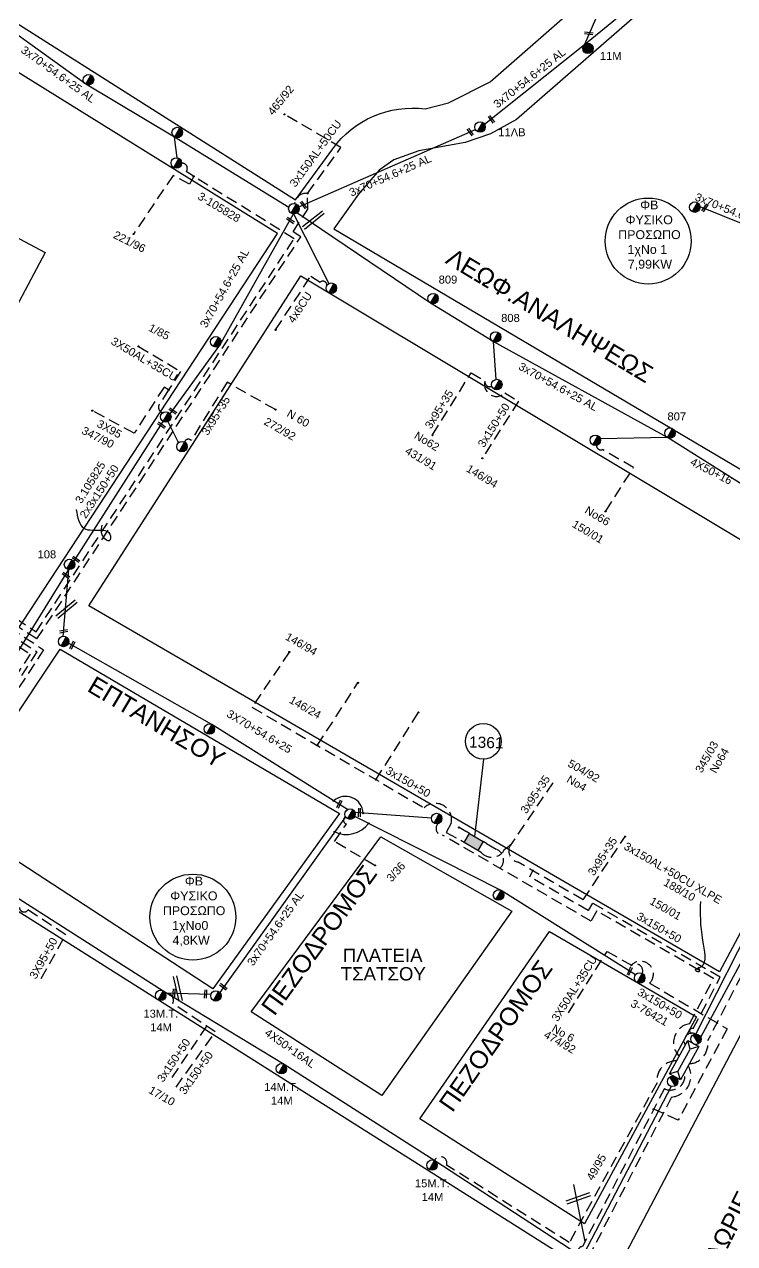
# Model space of a CAD drawing. Header units: millimetres. Extents: x 1138 to 9186, y 1584 to 2927.
# Drawn here: x 7900.8 to 8060.6, y 2060.8 to 2335 of the extents above; entities that cross this region are included whole.
import ezdxf
from ezdxf.enums import TextEntityAlignment as Align

# ---------------------------------------------------------------- set-up
doc = ezdxf.new("R2010")
doc.units = ezdxf.units.MM
doc.linetypes.add('DASHED', pattern=[19.05, 12.7, -6.35])
for name, color, linetype, lineweight in [('3x150+50', 7, 'Continuous', 30), ('3x150+70', 7, 'Continuous', 30), ('3x150AL+50CU', 7, 'Continuous', 30), ('3x70+54.6+25 AL', 7, 'SYN_LINE', 30), ('3X95', 7, 'Continuous', 30), ('3x95+35', 7, 'Continuous', 30), ('3X95+50', 7, 'Continuous', 30), ('4x50+16AL', 7, 'Continuous', 30), ('4x6CU', 7, 'Continuous', 30), ('Υπόβαθρο ΔΕΗ', 7, 'Continuous', 30)]:
    doc.layers.add(name, color=color, linetype=linetype, lineweight=lineweight)
for name, color, linetype in [('3X50AL+35CU', 7, 'Continuous'), ('Link Box 4 Διευθύνσεων', 7, 'Continuous'), ('TEXT ΚΑΛΩΔΙΩΝ', 7, 'Continuous'), ('Άγνωστα', 7, 'Continuous'), ('ΑΓΝΩΣΤΟ ΕΝΑΕΡΙΟ ΚΑΛΩΔΙΟ', 7, 'Continuous'), ('ΑΓΝΩΣΤΟ ΥΠΟΓΕΙΟ ΚΑΛΩΔΙΟ', 7, 'DASHED'), ('Γυμνά εναέρια ΧΤ και ΦΟΠ (3Φ)   4x50+16AL', 7, 'Continuous'), ('Μηχανική τομή', 7, 'Continuous'), ('Στύλος Ξύλινος', 7, 'Continuous'), ('Στύλος Ξύλινος @ 1', 7, 'Continuous'), ('Στύλος ΦΜ', 7, 'Continuous'), ('Στύλος ΦΜ @ 1', 7, 'Continuous'), ('Συνδέσεις', 7, 'Continuous'), ('Τομή', 7, 'Continuous'), ('Υποσταθμός εναέριος 2 στύλων', 7, 'Continuous'), ('Υποσταθμός πόλεως', 7, 'Continuous')]:
    doc.layers.add(name, color=color, linetype=linetype)
doc.styles.add('arial', font='arial.ttf')
doc.styles.get("Standard").update_dxf_attribs({"font": 'arial.ttf'})
doc.linetypes.add('SYN_LINE', pattern='A,0.5,-0.0001,["/\\/\\/\\/",Standard,S=0.1,R=0,X=0,Y=-0.05],-0.25', length=0.7501)

# ---------------------------------------------------------------- blocks, each defined once
blk = doc.blocks.new('ΥΠΑΡΧΩΝ ΤΣΙΜΕΝΤΕΝΙΟΣ ΣΤΥΛΟΣ')
at = {"layer": 'Στύλος ΦΜ'}
blk.add_hatch(color=7, dxfattribs=at).paths.add_polyline_path([(-1.29, -2.28, 0.574793), (2.62, 0, 0.268822), (1.3, 2.27)])
at = {"layer": 'Στύλος ΦΜ', "color": 7}
blk.add_line((-1.29, -2.28), (1.3, 2.27), dxfattribs=at)
blk.add_circle((0, 0), 2.62, dxfattribs=at)
at = {"layer": 'Στύλος ΦΜ', "flags": 4}
for tag, p in [('ΤΥΠΟΣ', (-4.91, 3.03)), ('ΑΡΙΘΜΟΣ', (-4.68, 8.05))]:
    blk.add_attdef(tag, p, '', height=4, dxfattribs=at)
blk = doc.blocks.new('ΥΠΑΡΧΩΝ ΞΥΛΙΝΟΣ ΣΤΥΛΟΣ')
at = {"layer": 'Στύλος Ξύλινος'}
h = blk.add_hatch(color=7, dxfattribs=at)
h.paths.add_polyline_path([(-2.62, 0, 0.270008), (-1.29, -2.28), (1.3, 2.27, 0.576266)])
h.paths.add_polyline_path([(-1.29, -2.28, 0.574793), (2.62, 0, 0.268822), (1.3, 2.27)])
at = {"layer": 'Στύλος Ξύλινος', "color": 7}
blk.add_line((-1.29, -2.28), (1.3, 2.27), dxfattribs=at)
blk.add_circle((0, 0), 2.62, dxfattribs=at)
at = {"layer": 'Στύλος Ξύλινος', "flags": 4}
for tag, p in [('ΑΡΙΘΜΟΣ', (-4.91, 8.6)), ('ΤΥΠΟΣ', (-4.85, 3.39))]:
    blk.add_attdef(tag, p, '', height=4, dxfattribs=at)
blk = doc.blocks.new('ΥΠΟΣΤΑΘΜΟΣ ΕΝΑΕΡΙΟΣ ΕΠΙ 2 ΣΤΥΛΩΝ')
at = {"layer": 'Υποσταθμός εναέριος 2 στύλων', "linetype": 'Continuous'}
for points in [[(-11.97, -2.11, 0.574793), (-8.45, -0.07, 0.268822), (-9.64, 1.98)], [(9.68, -2.15, 0.574793), (13.19, -0.1, 0.268822), (12.01, 1.95)]]:
    blk.add_hatch(color=256, dxfattribs=at).paths.add_polyline_path(points)
for p, q in [((-11.97, -2.11), (-9.64, 1.98)), ((9.68, -2.15), (12.01, 1.95))]:
    blk.add_line(p, q, dxfattribs=at)
for centre in [(-10.81, -0.07), (10.84, -0.1)]:
    blk.add_circle(centre, 2.36, dxfattribs=at)
at = {"layer": 'Υποσταθμός πόλεως', "linetype": 'Continuous', "ltscale": 40}
blk.add_lwpolyline([(-8.57, 2.82), (8.57, 2.82), (8.57, -2.82), (-8.57, -2.82)], close=True, dxfattribs=at)
for points in [[(-5.75, 0), (-8.57, 2.82)], [(-8.57, -2.82), (-5.75, 0)], [(-5.75, 0), (5.75, 0)], [(5.75, 0), (8.57, 2.82)], [(8.57, -2.82), (5.75, 0)]]:
    blk.add_lwpolyline(points, dxfattribs=at)
at = {"layer": 'Υποσταθμός εναέριος 2 στύλων', "ltscale": 40, "flags": 1}
for tag, p in [('ΜΕΤΑΣΧΗΜΑΤΙΣΜΟΣ', (14.09, 2.51)), ('ΙΣΧΥΣ', (14.07, -0.28)), ('ΑΡΙΘΜΟΣ', (14.19, -3))]:
    blk.add_attdef(tag, p, '', height=1.8, dxfattribs=at)
blk = doc.blocks.new('LINK BOX 4 ΑΝΑΧΩΡΗΣΕΩΝ')
at = {"layer": 'Link Box 4 Διευθύνσεων', "ltscale": 40}
blk.add_hatch(color=256, dxfattribs=at).paths.add_polyline_path([(-3.54, 0), (-3.54, -4.67), (3.54, -4.67), (3.54, 0)])
for p, q in [((-3.54, 0), (-5.33, 0)), ((5.33, 0), (3.54, 0)), ((-3.54, -4.67), (-5.33, -4.67)), ((5.33, -4.67), (3.54, -4.67))]:
    blk.add_line(p, q, dxfattribs=at)
blk.add_lwpolyline([(-3.54, -4.67), (-3.54, 0), (3.54, 0), (3.54, -4.67)], close=True, dxfattribs=at)
blk = doc.blocks.new('ΜΗΧΑΝΙΚΗ ΤΟΜΗ')
at = {"layer": 'Μηχανική τομή', "ltscale": 40}
for p, q in [((-1.9, 0.8), (5.7, 0.8)), ((-1.9, -0.8), (5.7, -0.8))]:
    blk.add_line(p, q, dxfattribs=at)
blk = doc.blocks.new('_ΣΥΝΔΕΣΗ')
at = {"layer": 'Συνδέσεις', "linetype": 'SYN_LINE', "ltscale": 40}
blk.add_hatch(color=256, dxfattribs=at).paths.add_polyline_path([(0.5, 0, 1), (-0.5, 0, 1)])
at = {"layer": 'Συνδέσεις'}
blk.add_circle((0, 0), 0.5, dxfattribs=at)
blk = doc.blocks.new('ΤΟΜΗ')
at = {"layer": 'Τομή', "ltscale": 40}
for p, q in [((-5.7, 0), (17.1, 0)), ((-5.7, -2.8), (17.1, -2.8))]:
    blk.add_line(p, q, dxfattribs=at)

msp = doc.modelspace()

# ---------------------------------------------------------------- linework, layer by layer
at = {"lineweight": -3, "ltscale": 0.2}
for centre in [(8041.14, 2286.31), (7938.72, 2134.22)]:
    msp.add_circle(centre, 9.67, dxfattribs=at)
at = {"layer": '3x150+50', "color": 6, "linetype": 'DASHED', "lineweight": -3, "ltscale": 0.2}
for points in [[(7895.79, 2203.46), (7903.49, 2198.41), (7961.51, 2286.84), (7937.19, 2301.92, 0.702854), (7936.19, 2303.8)], [(7934.95, 2095.96), (7943.77, 2108.39), (7934.21, 2114.81, 0.585023), (7932.54, 2117.12, -51.742826)], [(8047.54, 2101.86, 0.465423), (8043.14, 2096.94), (8023.39, 2061.02), (7995.78, 2078.42, 0.970078), (7993.12, 2079.46, 15.337266)]]:
    msp.add_lwpolyline(points, format="xyb", dxfattribs=at)
for points in [[(7938.92, 2300.85), (7937.94, 2299.08), (7934.29, 2301.05), (7925.37, 2287.86)], [(7941.82, 2109.7), (7933.47, 2097.43)]]:
    msp.add_lwpolyline(points, dxfattribs=at)
at = {"layer": '3x150+50', "color": 27, "linetype": 'DASHED', "lineweight": -3, "ltscale": 0.2}
for points in [[(8004.43, 2254.81, 0.777391), (8008.93, 2252.14), (8011.95, 2250.26), (8003.91, 2237.55)], [(7893.76, 2200.38), (7903.65, 2193.89), (7878.62, 2155.73), (7873.5, 2158.75), (7871.13, 2155.85), (7848.95, 2170.99, 0.685106), (7846.41, 2171.44, 49.505858)], [(7960.42, 2193.85), (7952.02, 2181.44), (7990.73, 2158.81, -0.735924), (7996.85, 2155.33), (7995.72, 2153.24), (7998.99, 2151.44)], [(8050.73, 2108.09, -0.929728), (8051.29, 2109.14), (8057.35, 2120.67), (8028.61, 2137.35), (8027.64, 2135.68), (8014.55, 2143.28), (8015.2, 2144.68)], [(8051.84, 2107.92, 0.753094), (8049.49, 2105.41, 1.301079)]]:
    msp.add_lwpolyline(points, format="xyb", dxfattribs=at)
at = {"layer": '3x150+50', "color": 2, "linetype": 'DASHED', "lineweight": -3, "ltscale": 0.2}
for points in [[(7893.08, 2199.34), (7902.14, 2193.4), (7879.09, 2158.28), (7810.31, 2201.52, -1.362594), (7812.67, 2206.97), (7831.94, 2237.09, -0.729693), (7833.48, 2240.37)], [(8048.13, 2102.93, -0.614164), (8050.42, 2110.23), (8055.86, 2120.41), (8029.61, 2135.61), (8028.29, 2133.33), (7994.87, 2152.68, -0.692687), (7993.94, 2155.28)], [(8004.77, 2150.78), (8007.09, 2149.44, -0.549614), (8007.77, 2145.2, -1.280064)]]:
    msp.add_lwpolyline(points, format="xyb", dxfattribs=at)
at = {"layer": '3x150+50', "color": 85, "linetype": 'DASHED', "lineweight": -3, "ltscale": 0.2}
msp.add_lwpolyline([(7894.43, 2201.4), (7905.16, 2194.36), (7878.93, 2154.38), (7873.73, 2157.45), (7871.38, 2154.61, 0.516534), (7871.91, 2152.66)], format="xyb", dxfattribs=at)
at = {"layer": '3x150+50', "color": 27, "linetype": 'DASHED', "lineweight": -3, "ltscale": 0.2}
for points in [[(7966.72, 2172.85), (7975.86, 2186.9)], [(7979.91, 2165.13), (7989.48, 2180.27)], [(8000.16, 2153.46), (7998.59, 2154.37)]]:
    msp.add_lwpolyline(points, dxfattribs=at)
at = {"layer": '3x150+50', "color": 1, "linetype": 'DASHED', "lineweight": -3, "ltscale": 0.2}
msp.add_lwpolyline([(8037.37, 2123.42, -1.004647), (8041.47, 2119.36), (8058.89, 2109.08), (8047.89, 2088.54), (8042.39, 2090.98)], format="xyb", dxfattribs=at)
at = {"layer": '3x150+70', "color": 30, "linetype": 'DASHED', "lineweight": -3, "ltscale": 0.2}
msp.add_lwpolyline([(8089.66, 2177.22, -1.121486), (8090.06, 2175.28), (8054.52, 2106.39, -0.443953), (8050.41, 2101.24, 12.681329)], format="xyb", dxfattribs=at)
at = {"layer": '3x150+70', "color": 85, "linetype": 'DASHED', "lineweight": -3, "ltscale": 0.2}
msp.add_lwpolyline([(8050.16, 2100.78, -0.544925), (8046.4, 2093.74), (8028.35, 2058.95, -0.186386), (8026.29, 2054.31), (7992.54, 1999.02, 1.083001), (7989.11, 1996.89)], format="xyb", dxfattribs=at)
at = {"layer": '3x150AL+50CU', "color": 5, "linetype": 'DASHED', "lineweight": -3, "ltscale": 0.2}
msp.add_lwpolyline([(7895.11, 2202.43), (7903.65, 2196.83), (7962.99, 2287.26), (7961.27, 2288.41), (7964.6, 2293.47), (7964.5, 2297.03), (7972.04, 2307.37), (7959.32, 2314.81)], dxfattribs=at)
msp.add_lwpolyline([(7964.5, 2297.03, 0.404743), (7961.62, 2294.75, -1.331184)], format="xyb", dxfattribs=at)
at = {"layer": '3X50AL+35CU', "color": 1, "linetype": 'DASHED', "lineweight": -3, "ltscale": 0.2}
for points in [[(7926.48, 2262.62), (7935.97, 2256.98), (7933.28, 2252.81), (7931.18, 2249.56, 0.536766), (7931.98, 2247.73, 4.426069)], [(8023.21, 2112.71), (8031.89, 2126.5), (8037.37, 2123.42, -0.73264), (8039.82, 2121.54, -49.929251)]]:
    msp.add_lwpolyline(points, format="xyb", dxfattribs=at)
at = {"layer": '3x70+54.6+25 AL', "color": 5, "linetype": 'SYN_LINE', "lineweight": -3, "ltscale": 15}
for points in [[(8026.88, 2330.58), (8040.69, 2362.47)], [(8004.31, 2312.61), (8026.82, 2330.53), (8059.24, 2357.06)], [(7962.53, 2294.04), (8002.28, 2311.42)]]:
    msp.add_lwpolyline(points, dxfattribs=at)
at = {"layer": '3x70+54.6+25 AL', "color": 6, "linetype": 'SYN_LINE', "lineweight": -3, "ltscale": 15}
msp.add_lwpolyline([(7960.3, 2293.87), (7934.63, 2309.69), (7914.66, 2321.57), (7896.93, 2334.34)], dxfattribs=at)
at = {"layer": '3x70+54.6+25 AL', "color": 6, "linetype": 'SYN_LINE', "lineweight": -3, "ltscale": 6}
msp.add_lwpolyline([(7935.19, 2305.03), (7934.63, 2309.69)], dxfattribs=at)
at = {"layer": '3x70+54.6+25 AL', "color": 62, "linetype": 'SYN_LINE', "lineweight": -3, "ltscale": 15}
msp.add_lwpolyline([(8067.9, 2287.91), (8052.8, 2294.04)], dxfattribs=at)
at = {"layer": '3x70+54.6+25 AL', "color": 1, "linetype": 'SYN_LINE', "lineweight": -3, "ltscale": 15}
for points in [[(7933.59, 2247.42), (7944.81, 2262.92), (7961.36, 2292.42)], [(7911.96, 2214.21), (7932.04, 2245.72)], [(7873.49, 2153.05), (7893.82, 2184.97), (7910.84, 2212.4)], [(7973.06, 2156.8), (7944.79, 2117.27)], [(8038.3, 2121.24), (8008.08, 2140.21), (7975.15, 2156.88)]]:
    msp.add_lwpolyline(points, dxfattribs=at)
at = {"layer": '3x70+54.6+25 AL', "color": 7, "linetype": 'SYN_LINE', "lineweight": -3, "ltscale": 15}
msp.add_lwpolyline([(7961.36, 2292.42), (7969.31, 2276.73)], dxfattribs=at)
at = {"layer": '3x70+54.6+25 AL', "color": 27, "linetype": 'SYN_LINE', "lineweight": -3, "ltscale": 15}
for points in [[(8103.78, 2207.73), (8074.04, 2224.14), (8045.46, 2242.09), (8006.24, 2263.7), (7992.18, 2272.34), (7962.15, 2292.64)], [(8045.46, 2242.09), (8030.39, 2241.83)], [(8051.84, 2107.92), (8066.05, 2135.76)]]:
    msp.add_lwpolyline(points, dxfattribs=at)
at = {"layer": '3x70+54.6+25 AL', "color": 27, "linetype": 'SYN_LINE', "lineweight": -3, "ltscale": 10}
msp.add_lwpolyline([(8006.26, 2263.69), (8006.9, 2255.19)], dxfattribs=at)
at = {"layer": '3x70+54.6+25 AL', "color": 1, "linetype": 'SYN_LINE', "lineweight": -3, "ltscale": 7}
msp.add_lwpolyline([(7933.13, 2245.68), (7935.49, 2240.92)], dxfattribs=at)
at = {"layer": '3x70+54.6+25 AL', "color": 2, "linetype": 'SYN_LINE', "lineweight": -3, "ltscale": 15}
for points in [[(7909.52, 2197.4), (7910.84, 2212.4)], [(7973.52, 2158.41), (7943.03, 2177.54), (7910.75, 2195.83)], [(7992.39, 2156.48), (7975.21, 2157.73)]]:
    msp.add_lwpolyline(points, dxfattribs=at)
at = {"layer": '3x70+54.6+25 AL', "color": 133, "linetype": 'SYN_LINE', "lineweight": -3, "ltscale": 15}
msp.add_lwpolyline([(8052.97, 2107.2), (8068.13, 2135.3), (8090.07, 2177.75), (8104.81, 2205.93)], dxfattribs=at)
at = {"layer": '3x70+54.6+25 AL', "color": 1, "linetype": 'SYN_LINE', "lineweight": -3, "ltscale": 10}
msp.add_lwpolyline([(7942.79, 2116.81), (7932.54, 2117.12)], dxfattribs=at)
at = {"layer": '3X95', "color": 1, "linetype": 'DASHED', "lineweight": -3, "ltscale": 0.2}
msp.add_lwpolyline([(7933.28, 2252.81), (7932.26, 2253.44), (7925.52, 2243.08), (7916.11, 2248.16)], dxfattribs=at)
at = {"layer": '3x95+35', "color": 27, "linetype": 'DASHED', "lineweight": -3, "ltscale": 0.2}
for points in [[(7992.62, 2242.7), (8001.33, 2256.67), (8004.43, 2254.81, 0.614914), (8005.97, 2253.66, -56.05178)], [(8019.69, 2164.46), (8010.08, 2150.34, 0.501031), (8011.9, 2146.59, 0.651331)], [(8010.08, 2150.34), (8008.71, 2149.25, -0.513972), (8003.6, 2148.76, -10.580552)]]:
    msp.add_lwpolyline(points, format="xyb", dxfattribs=at)
at = {"layer": '3x95+35', "color": 1, "linetype": 'DASHED', "lineweight": -3, "ltscale": 0.2}
msp.add_lwpolyline([(7957.3, 2248.38), (7946.42, 2254.53), (7938.31, 2241.44, 0.622743), (7936.88, 2241.08, -2.756856)], format="xyb", dxfattribs=at)
at = {"layer": '3x95+35', "color": 27, "linetype": 'DASHED', "lineweight": -3, "ltscale": 0.2}
for points in [[(8026.53, 2138.1), (8035.95, 2152.33)], [(8026.53, 2138.1), (8011.9, 2146.59)]]:
    msp.add_lwpolyline(points, dxfattribs=at)
at = {"layer": '3X95+50', "color": 6, "linetype": 'DASHED', "lineweight": -3, "ltscale": 0.2}
msp.add_lwpolyline([(7904.61, 2120.41), (7910.13, 2130.24), (7901.63, 2135.83, -0.712621), (7899.71, 2136.35, 100.937389)], format="xyb", dxfattribs=at)
at = {"layer": '4x50+16AL', "color": 6, "linetype": 'Continuous', "lineweight": -3, "ltscale": 0.2}
msp.add_lwpolyline([(7874.05, 2152.3), (7899.62, 2138.34), (7932.06, 2117.63), (7959.23, 2101.13), (7993.12, 2079.46), (8025.3, 2058.45)], dxfattribs=at)
at = {"layer": '4x6CU', "color": 7, "linetype": 'DASHED', "lineweight": -3, "ltscale": 0.2}
msp.add_lwpolyline([(7957.34, 2266.34), (7965.23, 2278.39), (7967.36, 2277.04, -0.649158), (7968.9, 2276.36, 26.979548)], format="xyb", dxfattribs=at)
at = {"layer": 'ΑΓΝΩΣΤΟ ΕΝΑΕΡΙΟ ΚΑΛΩΔΙΟ', "color": 5, "linetype": 'Continuous', "lineweight": -3, "ltscale": 0.2}
msp.add_lwpolyline([(8046.32, 2096.13), (8026.56, 2058.29)], dxfattribs=at)
at = {"layer": 'ΑΓΝΩΣΤΟ ΥΠΟΓΕΙΟ ΚΑΛΩΔΙΟ', "color": 27, "linetype": 'DASHED', "lineweight": -3, "ltscale": 0.2}
msp.add_lwpolyline([(8031.59, 2225.55), (8037.86, 2235.35), (8030.86, 2239.39, -0.544171), (8029.53, 2240.34, -2.676423)], format="xyb", dxfattribs=at)
at = {"layer": 'ΑΓΝΩΣΤΟ ΥΠΟΓΕΙΟ ΚΑΛΩΔΙΟ', "color": 1, "linetype": 'DASHED', "lineweight": -3, "ltscale": 0.2}
for points in [[(7979.69, 2145.85), (7970.56, 2151.22), (7973.25, 2155.16, -0.649919), (7973.06, 2156.8, 22.672977)], [(8049.33, 2099.27, -0.631967), (8044.8, 2095.63), (8026.35, 2060.09, 0.782654), (8025.85, 2058.56, 94.740113)]]:
    msp.add_lwpolyline(points, format="xyb", dxfattribs=at)
at = {"layer": 'Υπόβαθρο ΔΕΗ', "lineweight": -3}
msp.add_lwpolyline([(7957.59, 2431.24), (7943.63, 2405.92), (7897.5, 2336.38), (7961.84, 2295.58), (7970.19, 2307.08, -0.274348), (7990.97, 2316.04, 0.36255)], format="xyb", dxfattribs=at)
for points in [[(7990.97, 2316.04), (7996.22, 2317.39), (8005.59, 2322.1), (8032.61, 2345.83), (8039.84, 2364.21), (7957.59, 2431.24)], [(8056.55, 2352.92), (8011.53, 2313.64), (8005.7, 2310.4), (7999.94, 2308.48), (7989.52, 2306.57), (7983.91, 2304.6), (7980.64, 2302.27), (7975.96, 2296.86), (7970.44, 2289.09), (8102.45, 2211.01), (8127.79, 2255.98), (8062.07, 2289.1)], [(7963, 2278.49), (8097.69, 2197.72), (8057.21, 2121.9), (7915.31, 2204.26), (7963, 2278.49)], [(8113.99, 2114), (8136.5, 2158.79), (8098.52, 2177.39), (8036.21, 2058.77), (8056.3, 2048.1), (8075.94, 2083.12)], [(8002.13, 2152.32), (8004.18, 2169.77)], [(7938.26, 1914.05), (7975.59, 1976.89), (8023.28, 2057.18), (7879.81, 2147.87), (7849.51, 2064.91), (7949.51, 2001.31), (7944.13, 1993.8), (7875.95, 2037.92), (7865.66, 2044.58), (7846.81, 2057.35), (7818.88, 1982.43), (7914.24, 1914.05)], [(8026.98, 2061.21), (8024.41, 2074.09)]]:
    msp.add_lwpolyline(points, dxfattribs=at)
for points in [[(7875.61, 2162.83), (7957.74, 2288), (7893.32, 2327.96), (7811.37, 2203.22), (7843.36, 2183.11), (7898.63, 2287.38), (7905.49, 2283.74), (7849.85, 2179.02)], [(7908.85, 2194.46), (7971.72, 2157.52), (7943.25, 2118.08), (7883.76, 2156.85)], [(7951.84, 2112.92), (7980.99, 2152.28), (8010.46, 2135.56), (7981.21, 2094.06)], [(7989.75, 2088.81), (8018.96, 2130.98), (8052.02, 2111.79), (8026.82, 2065.18)]]:
    msp.add_lwpolyline(points, close=True, dxfattribs=at)
msp.add_circle((8004.07, 2173.77), 4, dxfattribs=at)
for centre, radius, start, end in [((7973.06, 2157.43), 3.96, 2.3726, 132.1063), ((7973.27, 2159.07), 6.26, 245.0235, 323.0142)]:
    msp.add_arc(centre, radius, start, end, dxfattribs=at)
for points in [[(7912.47, 2225.94), (7914.22, 2221.68), (7918.46, 2221.23), (7920.07, 2220.39), (7919.89, 2218.87), (7918.65, 2219.69), (7918.17, 2220.79), (7918.33, 2222.4)], [(8052.41, 2123.01), (8052.53, 2121.91), (8051.77, 2122.25), (8052.46, 2122.79), (8053.12, 2123.12), (8053.45, 2128.99), (8052.95, 2137.73)]]:
    msp.add_spline(points, degree=3, dxfattribs=at)

# ---------------------------------------------------------------- block references
at = {"layer": 'Link Box 4 Διευθύνσεων', "lineweight": -3, "xscale": 0.5, "yscale": 0.5, "zscale": 0.5, "rotation": 329.8713118535535}
msp.add_blockref('LINK BOX 4 ΑΝΑΧΩΡΗΣΕΩΝ', (8002.47, 2152.12), dxfattribs=at)
at = {"layer": 'Μηχανική τομή', "lineweight": -3}
for p, xscale, yscale, zscale, rotation in [((8027.3, 2333.14), 0.2499999999999998, 0.2499999999999998, 0.2499999999999998, 352.3260421696968), ((8005.56, 2314.07), 0.2499999999999999, 0.2499999999999999, 0.2499999999999999, 305.7383391334064), ((8000.81, 2311.22), 0.2499999999999999, 0.2499999999999999, 0.2499999999999999, 305.7383391334064), ((7963.29, 2294.81), 0.2499999999999999, 0.2499999999999999, 0.2499999999999999, 305.7383391334064), ((8053.68, 2293.38), 0.2499999999999999, 0.2499999999999999, 0.2499999999999999, 54.38633714151349), ((7960.3, 2291.25), 0.2499999999999999, 0.2499999999999999, 0.2499999999999999, 325.4240233767811), ((7933.82, 2248.38), 0.2499999999999999, 0.2499999999999999, 0.2499999999999999, 325.4240233767811), ((7931.26, 2245.17), 0.2499999999999999, 0.2499999999999999, 0.2499999999999999, 325.4240233767811), ((7912.05, 2215.02), 0.2499999999999999, 0.2499999999999999, 0.2499999999999999, 325.4240233767811), ((7909.8, 2211.4), 0.2499999999999999, 0.2499999999999999, 0.2499999999999999, 325.4240233767811), ((7909.2, 2198.48), 0.2499999999999999, 0.2499999999999999, 0.2499999999999999, 11.25238841245213), ((7911.46, 2194.98), 0.2499999999999999, 0.2499999999999999, 0.2499999999999999, 65.68131416609452), ((7971.51, 2159.21), 0.2499999999999999, 0.2499999999999999, 0.2499999999999999, 65.68131416609452), ((7976.22, 2157.28), 0.2499999999999999, 0.2499999999999999, 0.2499999999999999, 88.09582547483252), ((8036.84, 2121.69), 0.2499999999999999, 0.2499999999999999, 0.2499999999999999, 65.68131416609452), ((7934.47, 2116.67), 0.2499999999999998, 0.2499999999999998, 0.2499999999999998, 87.09207153055705), ((7941.6, 2116.45), 0.2499999999999998, 0.2499999999999998, 0.2499999999999998, 87.09207153055705), ((7945.95, 2118.22), 0.2499999999999999, 0.2499999999999999, 0.2499999999999999, 142.5242867439134)]:
    msp.add_blockref('ΜΗΧΑΝΙΚΗ ΤΟΜΗ', p, dxfattribs=dict(at, xscale=xscale, yscale=yscale, zscale=zscale, rotation=rotation))
at = {"layer": 'Στύλος Ξύλινος @ 1', "lineweight": -3, "ltscale": 40}
ref = msp.add_blockref('ΥΠΑΡΧΩΝ ΞΥΛΙΝΟΣ ΣΤΥΛΟΣ', (8027.59, 2329.65), dxfattribs=dict(at, xscale=0.4499999999998181, yscale=0.4499999999998181, zscale=0.4499999999998181))
ref.add_attrib('ΤΥΠΟΣ', '11M', (8030.28, 2327.05), dxfattribs={"layer": 'Στύλος Ξύλινος', "height": 1.8, "flags": 4})
at = {"layer": 'Στύλος ΦΜ @ 1', "lineweight": -3, "ltscale": 40, "xscale": 0.4499999999998181, "yscale": 0.4499999999998181, "zscale": 0.4499999999998181}
for p in [(7915.24, 2322.59), (7935.21, 2310.72), (7935.01, 2303.87), (7961.45, 2293.59), (8051.63, 2293.94), (7969.87, 2275.7), (7943.89, 2263.64), (8007.09, 2254.03), (7932.63, 2246.74), (7936.29, 2240.06), (8029.26, 2241.49), (7909.65, 2196.23), (7942.44, 2176.52), (7974.09, 2157.38), (7993.56, 2156.4), (8007.49, 2139.18), (8039.23, 2120.52), (7943.92, 2116.48)]:
    msp.add_blockref('ΥΠΑΡΧΩΝ ΤΣΙΜΕΝΤΕΝΙΟΣ ΣΤΥΛΟΣ', p, dxfattribs=at)
at = {"layer": 'Στύλος ΦΜ @ 1', "lineweight": -3, "ltscale": 40}
ref = msp.add_blockref('ΥΠΑΡΧΩΝ ΤΣΙΜΕΝΤΕΝΙΟΣ ΣΤΥΛΟΣ', (8003.33, 2311.96), dxfattribs=dict(at, xscale=0.4499999999998183, yscale=0.4499999999998183, zscale=0.4499999999998183))
ref.add_attrib('ΤΥΠΟΣ', '11ΛB', (8007.42, 2309.88), dxfattribs={"layer": 'Στύλος ΦΜ', "height": 1.8, "flags": 4})
ref = msp.add_blockref('ΥΠΑΡΧΩΝ ΤΣΙΜΕΝΤΕΝΙΟΣ ΣΤΥΛΟΣ', (7992.76, 2273.36), dxfattribs=dict(at, xscale=0.4499999999998181, yscale=0.4499999999998181, zscale=0.4499999999998181))
ref.add_attrib('ΤΥΠΟΣ', '809', (7994.01, 2276.74), dxfattribs={"layer": 'Στύλος ΦΜ', "height": 1.8, "flags": 4})
ref = msp.add_blockref('ΥΠΑΡΧΩΝ ΤΣΙΜΕΝΤΕΝΙΟΣ ΣΤΥΛΟΣ', (8006.82, 2264.73), dxfattribs=dict(at, xscale=0.4499999999998181, yscale=0.4499999999998181, zscale=0.4499999999998181))
ref.add_attrib('ΤΥΠΟΣ', '808', (8008.07, 2268.11), dxfattribs={"layer": 'Στύλος ΦΜ', "height": 1.8, "flags": 4})
ref = msp.add_blockref('ΥΠΑΡΧΩΝ ΤΣΙΜΕΝΤΕΝΙΟΣ ΣΤΥΛΟΣ', (8046.04, 2243.11), dxfattribs=dict(at, xscale=0.4499999999998181, yscale=0.4499999999998181, zscale=0.4499999999998181))
ref.add_attrib('ΤΥΠΟΣ', '807', (8045.48, 2245.96), dxfattribs={"layer": 'Στύλος ΦΜ', "height": 1.8, "flags": 4})
ref = msp.add_blockref('ΥΠΑΡΧΩΝ ΤΣΙΜΕΝΤΕΝΙΟΣ ΣΤΥΛΟΣ', (7910.98, 2213.57), dxfattribs=dict(at, xscale=0.4499999999998181, yscale=0.4499999999998181, zscale=0.4499999999998181))
ref.add_attrib('ΤΥΠΟΣ', '108', (7903.79, 2214.93), dxfattribs={"layer": 'Στύλος ΦΜ', "height": 1.8, "flags": 4})
ref = msp.add_blockref('ΥΠΑΡΧΩΝ ΤΣΙΜΕΝΤΕΝΙΟΣ ΣΤΥΛΟΣ', (7931.48, 2116.6), dxfattribs=dict(at, xscale=0.449999999999818, yscale=0.449999999999818, zscale=0.449999999999818))
ref.add_attrib('ΤΥΠΟΣ', '13M.T.', (7927.61, 2111.59), dxfattribs={"layer": 'Στύλος ΦΜ', "height": 1.8, "flags": 4})
ref.add_attrib('ΑΡΙΘΜΟΣ', '14M', (7929.13, 2108.52), dxfattribs={"layer": 'Στύλος ΦΜ', "height": 1.8, "flags": 4})
ref = msp.add_blockref('ΥΠΑΡΧΩΝ ΤΣΙΜΕΝΤΕΝΙΟΣ ΣΤΥΛΟΣ', (7958.64, 2100.11), dxfattribs=dict(at, xscale=0.449999999999818, yscale=0.449999999999818, zscale=0.449999999999818))
ref.add_attrib('ΤΥΠΟΣ', '14M.T.', (7954.77, 2095.1), dxfattribs={"layer": 'Στύλος ΦΜ', "height": 1.8, "flags": 4})
ref.add_attrib('ΑΡΙΘΜΟΣ', '14M', (7956.29, 2092.03), dxfattribs={"layer": 'Στύλος ΦΜ', "height": 1.8, "flags": 4})
ref = msp.add_blockref('ΥΠΑΡΧΩΝ ΤΣΙΜΕΝΤΕΝΙΟΣ ΣΤΥΛΟΣ', (7992.53, 2078.44), dxfattribs=dict(at, xscale=0.449999999999818, yscale=0.449999999999818, zscale=0.449999999999818))
ref.add_attrib('ΤΥΠΟΣ', '15M.T.', (7988.67, 2073.43), dxfattribs={"layer": 'Στύλος ΦΜ', "height": 1.8, "flags": 4})
ref.add_attrib('ΑΡΙΘΜΟΣ', '14M', (7990.19, 2070.35), dxfattribs={"layer": 'Στύλος ΦΜ', "height": 1.8, "flags": 4})
at = {"layer": 'Συνδέσεις', "lineweight": -3, "xscale": 0.25, "yscale": 0.25, "zscale": 0.25}
for p in [(7959.32, 2314.81), (7938.92, 2300.86), (7964.5, 2297.03), (7925.37, 2287.87), (7957.34, 2266.34), (7926.48, 2262.62), (7933.28, 2252.82), (7916.11, 2248.16), (7957.31, 2248.38), (7992.63, 2242.64), (8003.85, 2237.44), (8031.55, 2225.5), (7960.42, 2193.85), (7975.86, 2186.91), (7989.48, 2180.27), (7966.72, 2172.85), (7979.91, 2165.14), (7970.4, 2160.37), (7977.01, 2157.6), (7970.62, 2153.39), (7978.27, 2155.3), (7998.59, 2154.37), (8010.08, 2150.35), (8035.95, 2152.33), (7979.69, 2145.85), (8015.2, 2144.68), (8037.37, 2123.42), (8050.73, 2108.09), (8042.39, 2090.98)]:
    msp.add_blockref('_ΣΥΝΔΕΣΗ', p, dxfattribs=at)
at = {"layer": 'Τομή', "lineweight": -3, "xscale": 0.2499999999999999, "yscale": 0.2499999999999999, "zscale": 0.2499999999999999}
for p, rotation in [((7967.18, 2291.6), 218.6919317530052), ((7911.63, 2204.11), 219.3778521253555), ((7935.33, 2119.65), 282.9407812258306), ((8026.86, 2071.06), 199.5536941215062)]:
    msp.add_blockref('ΤΟΜΗ', p, dxfattribs=dict(at, rotation=rotation))
at = {"layer": 'Υποσταθμός εναέριος 2 στύλων', "lineweight": -3, "xscale": 0.4999999999999997, "yscale": 0.4999999999999997, "zscale": 0.4999999999999997, "rotation": 61.20359128569508}
msp.add_blockref('ΥΠΟΣΤΑΘΜΟΣ ΕΝΑΕΡΙΟΣ ΕΠΙ 2 ΣΤΥΛΩΝ', (8049.23, 2102.01), dxfattribs=at)

# ---------------------------------------------------------------- texts
at = {"lineweight": -3, "ltscale": 40, "char_height": 4, "width": 65.6312, "attachment_point": 1, "style": 'arial'}
for s, insert, rotation in [('ΛEΩΦ.ANAΛHΨEΩΣ', (7997.34, 2284.91), 329), ('ΕΠΤΑΝΗΣΟΥ', (7916.75, 2188.63), 329.2765), ('ΠΕΖΟΔΡΟΜΟΣ', (7953.83, 2114.13), 54.1139), ('ΠΕΖΟΔΡΟΜΟΣ', (7993.82, 2092.38), 55.124), ('ΔΩPIEΩN', (8053.72, 2057.85), 63.58)]:
    msp.add_mtext(s, dxfattribs=dict(at, insert=insert, rotation=rotation))
at = {"lineweight": -3, "ltscale": 40, "char_height": 3, "width": 65.6312, "attachment_point": 1, "style": 'arial'}
for s, insert in [('ΠΛΑΤΕΙΑ', (7972.46, 2127.12)), ('ΤΣΑΤΣΟΥ', (7971.98, 2122.96))]:
    msp.add_mtext(s, dxfattribs=dict(at, insert=insert))
at = {"layer": 'TEXT ΚΑΛΩΔΙΩΝ', "linetype": 'Continuous', "lineweight": -3, "ltscale": 0.2}
for s, rotation, p in [('3x70+54.6+25 AL', 324.2349, (7908.46, 2323.82)), ('3x70+54.6+25 AL', 38.5269, (8014.44, 2322.98)), ('3x150AL+50CU', 53.9071, (7966.32, 2306.02)), ('3x70+54.6+25 AL', 23.6289, (7983.13, 2301.08)), ('3x70+54.6+25 AL', 337.8835, (8061.03, 2292.64)), ('3x70+54.6+25 AL', 60.7123, (7945.84, 2275.7)), ('4x6CU', 56.77, (7962.79, 2271.38)), ('3X50AL+35CU', 329.2952, (7927.82, 2259.73)), ('3x70+54.6+25 AL', 331.1435, (8020.93, 2253.55)), ('3x95+35', 58.0539, (7994.1, 2248.48)), ('3x95+35', 58.2218, (7943.9, 2247.03)), ('3x150+50', 57.6746, (8006.41, 2244.87)), ('3X95', 331.6372, (7919.96, 2244.04)), ('2x3x150+50', 56.7269, (7917.66, 2229.97)), ('3x150+50', 329.6917, (7987.17, 2164.63)), ('3x95+35', 55.7673, (8015.73, 2161.84)), ('3x95+35', 56.4964, (8030.86, 2147.91)), ('3x150AL+50CU XLPE', 329.8713, (8046.72, 2144.14)), ('3x70+54.6+25 AL', 54.4285, (7957.3, 2131.67)), ('3x150+50', 329.8713, (8043.59, 2131.88)), ('3X95+50', 60.7091, (7905.11, 2124.98)), ('3X50AL+35CU', 57.7917, (8024.53, 2118.18)), ('3x150+50', 329.4635, (8043.78, 2114.79)), ('3x150+50', 55.7397, (7934.41, 2102.01)), ('3x150+50', 54.6334, (7939.44, 2099.18))]:
    msp.add_text(s, height=1.8, rotation=rotation, dxfattribs=at).set_placement(p, align=Align.MIDDLE_CENTER)
at = {"layer": 'Άγνωστα', "lineweight": -3, "ltscale": 40, "char_height": 1.8, "attachment_point": 1, "style": 'arial'}
for s, insert, width, rotation in [('465/92', (7955.38, 2315.56), 12.7137, 51.2789), ('3-105828', (7940.56, 2297.41), 12.7137, 329.0853), ('221/96', (7921.46, 2288.7), 12.7137, 333.313), ('1/85', (7929.38, 2267.81), 12.7137, 333.313), ('272/92', (7955.43, 2246.73), 12.7137, 330.2167), ('N 60', (7960.57, 2248.53), 12.7137, 330.2167), ('347/90', (7914.35, 2244.68), 12.7137, 333.313), ('Nο62', (7989.26, 2243.59), 12.7137, 329), ('431/91', (7987.21, 2240.16), 12.7137, 329), ('3.105825', (7912.11, 2228.03), 12.7137, 58.0812), ('146/94', (8000.96, 2236.15), 12.7137, 329), ('4X50+16', (8051.25, 2237.66), 34.0855, 332.8741), ('Nο66', (8027.62, 2226.78), 12.7137, 329), ('150/01', (8024.79, 2223.67), 12.7137, 329), ('146/94', (7960.24, 2198.33), 12.7137, 330.2167), ('146/24', (7961.11, 2184.11), 12.7137, 330.2167), ('3X70+54.6+25', (7947.07, 2180.99), 34.0855, 329.0661), ('345/03', (8051.62, 2167.38), 12.7137, 60), ('504/92', (8023.77, 2169.8), 12.7137, 330.2167), ('Nο64', (8054.85, 2167.3), 12.7137, 60.0636), ('Nο4', (8023.52, 2166.25), 12.7137, 330.2167), ('3/36', (7982.08, 2143.17), 12.7137, 48.4478), ('188/10', (8045.31, 2143.05), 12.7137, 330.2167), ('150/01', (8042.19, 2138.84), 12.7137, 330.2167), ('3-76421', (8037.9, 2115.81), 12.7137, 330.2167), ('No 6', (8020.17, 2110.2), 12.7137, 330.2167), ('474/92', (8018.39, 2108.81), 12.7137, 330.2167), ('17/10', (7929.48, 2096.34), 12.7137, 330.2167), ('49/95', (8027.13, 2075.67), 12.7137, 60.3134)]:
    msp.add_mtext(s, dxfattribs=dict(at, insert=insert, width=width, rotation=rotation))
at = {"layer": 'Άγνωστα', "lineweight": -3, "insert": (8000.88, 2174.89), "char_height": 2.5, "width": 13.4112, "attachment_point": 1, "rotation": 358.1643}
msp.add_mtext('1361', dxfattribs=at)
at = {"layer": 'Γυμνά εναέρια ΧΤ και ΦΟΠ (3Φ)   4x50+16AL', "lineweight": -3, "ltscale": 40, "insert": (7955.75, 2109.27), "char_height": 1.8, "width": 34.0855, "attachment_point": 1, "rotation": 324.6934, "style": 'arial'}
msp.add_mtext('4X50+16AL', dxfattribs=at)
at = {"layer": 'Υπόβαθρο ΔΕΗ', "lineweight": -3, "char_height": 2, "width": 17.2548, "attachment_point": 1}
for s, insert in [('{\\W8.64836; }ΦΒ \\P{\\W4.42067; }ΦΥΣΙΚΟ \\P{\\W2.28183; }ΠΡΟΣΩΠΟ', (8032.63, 2295.42)), ('{\\W5.64925; }1χΝο 1\\P{\\W5.75643; }7,99KW', (8032.1, 2285.43)), ('{\\W8.64836; }ΦΒ \\P{\\W4.42067; }ΦΥΣΙΚΟ \\P{\\W2.28183; }ΠΡΟΣΩΠΟ', (7930.21, 2143.33)), ('{\\W5.64925; }1χΝο0\\P{\\W5.75643; }4,8KW', (7929.68, 2133.35))]:
    msp.add_mtext(s, dxfattribs=dict(at, insert=insert))

doc.saveas('drawing.dxf')
